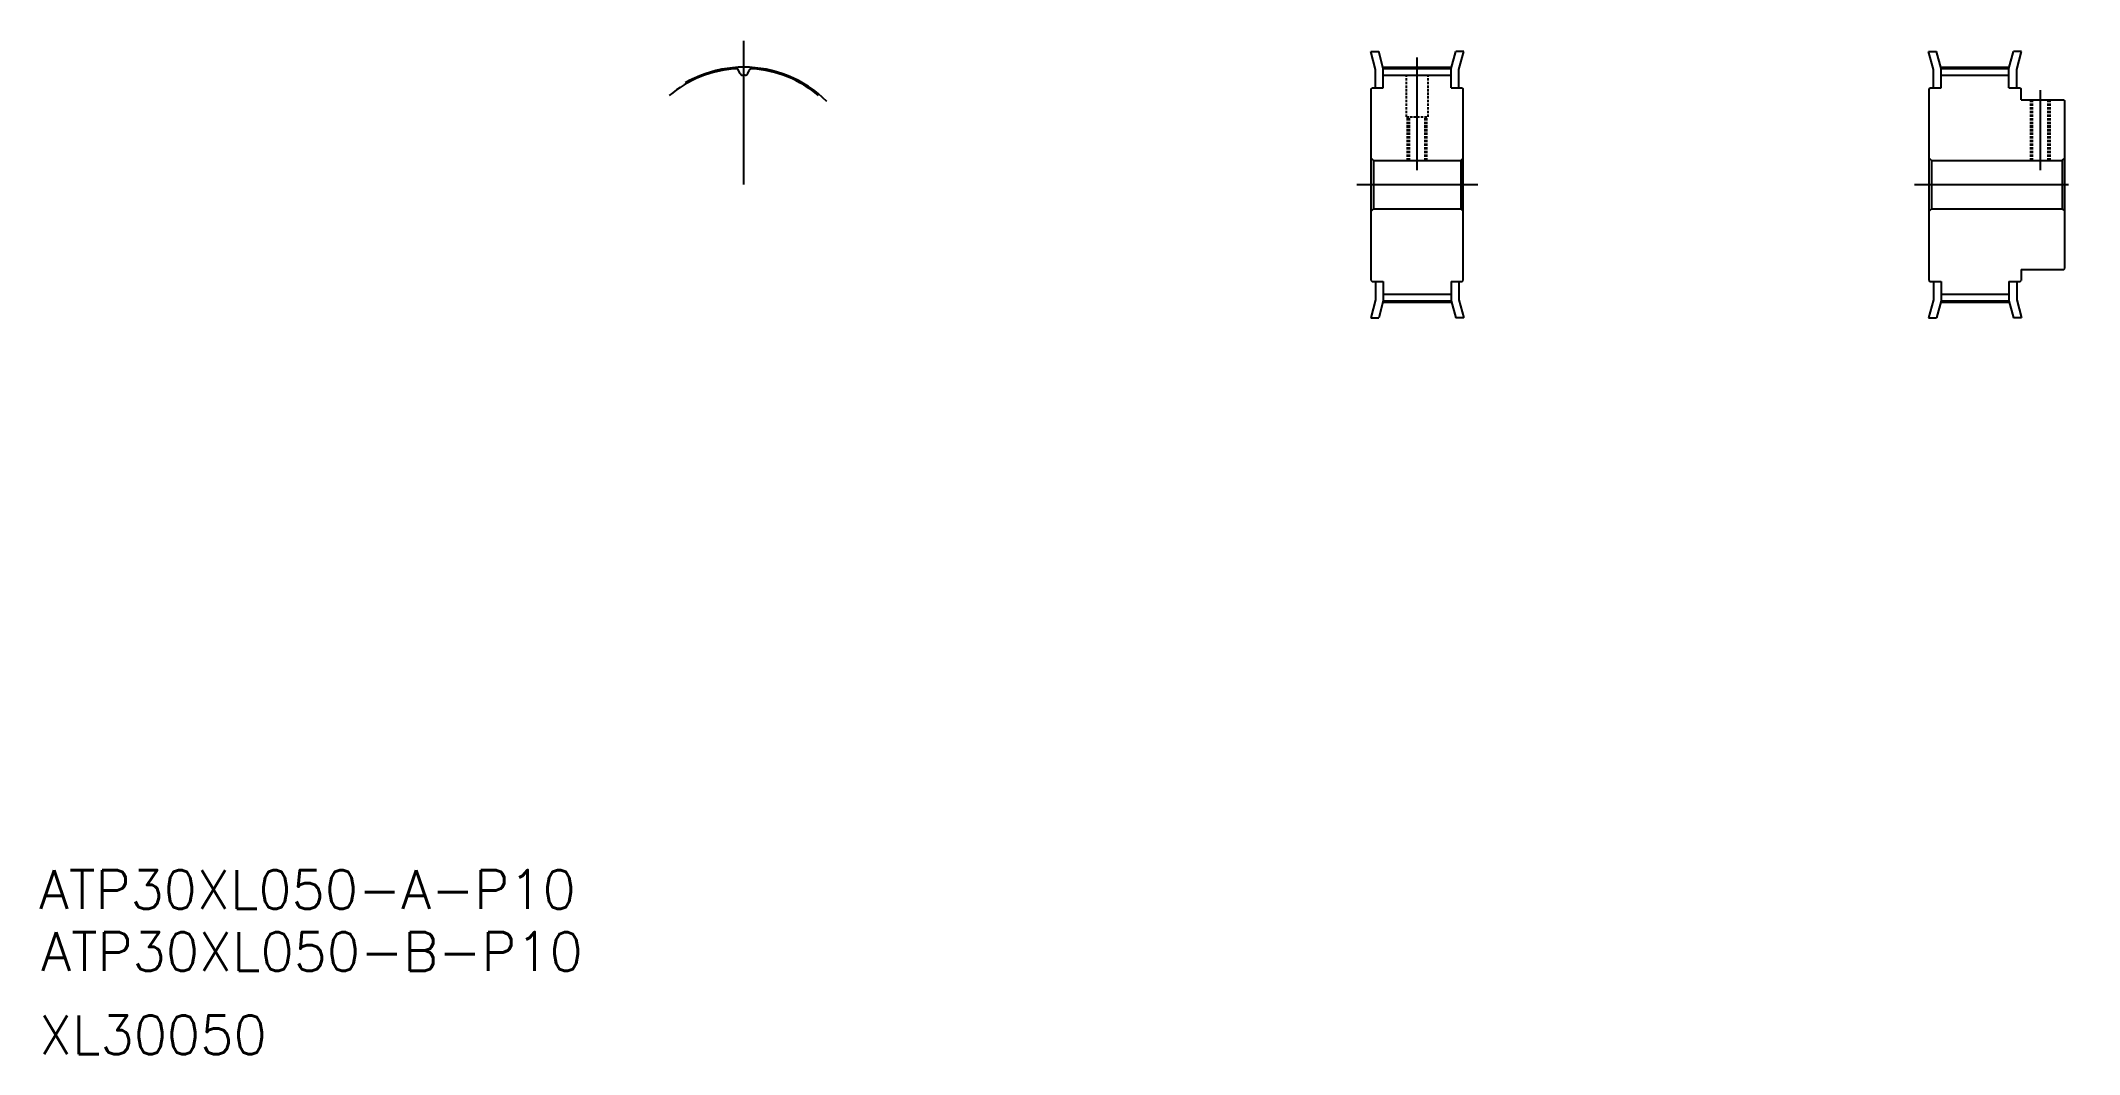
# Model space of a CAD drawing. Extents: x -149 to 272, y -88 to 122.
import ezdxf

# ---------------------------------------------------------------- set-up
doc = ezdxf.new("R2010")
doc.units = 0
doc.linetypes.add('CENTER', pattern=[50.8, 31.75, -6.35, 6.35, -6.35])
doc.linetypes.add('DASHED', pattern=[0.75, 0.5, -0.25])
doc.layers.get('0').update_dxf_attribs({"linetype": 'CONTINUOUS'})
doc.layers.add('CENTER', color=1, linetype='CENTER')
doc.styles.get("Standard").update_dxf_attribs({"font": 'txt', "bigfont": 'BIGFONT'})

msp = doc.modelspace()

# ---------------------------------------------------------------- linework, layer by layer
at = {"color": 7, "linetype": 'CONTINUOUS'}
for p, q in [((125.31, 119.33), (126.96, 119.33)), ((126.3, 115.62), (125.31, 119.33)), ((127.9, 115.83), (126.96, 119.33)), ((141.9, 115.83), (142.84, 119.33)), ((144.49, 119.33), (142.84, 119.33)), ((143.5, 115.62), (144.49, 119.33)), ((240.42, 119.33), (242.08, 119.33)), ((241.42, 115.62), (240.42, 119.33)), ((243.02, 115.83), (242.08, 119.33)), ((257.02, 115.83), (257.96, 119.33)), ((259.61, 119.33), (257.96, 119.33)), ((258.62, 115.62), (259.61, 119.33)), ((-4.86, 114.78), (-5.16, 115.42)), ((-3.26, 114.78), (-2.96, 115.42)), ((126.3, 111.83), (126.3, 115.62)), ((127.9, 115.83), (141.9, 115.83)), ((127.9, 111.83), (127.9, 115.83)), ((127.9, 114.43), (141.9, 114.43)), ((141.9, 111.83), (141.9, 115.83)), ((143.5, 111.83), (143.5, 115.62)), ((241.42, 111.83), (241.42, 115.62)), ((243.02, 115.83), (257.02, 115.83)), ((243.02, 111.83), (243.02, 115.83)), ((243.02, 114.43), (257.02, 114.43)), ((257.02, 111.83), (257.02, 115.83)), ((258.62, 111.83), (258.62, 115.62)), ((125.4, 111.63), (125.6, 111.83)), ((125.4, 72.03), (125.4, 111.63)), ((125.6, 111.83), (127.9, 111.83)), ((141.9, 111.83), (144.2, 111.83)), ((144.2, 111.83), (144.4, 111.63)), ((144.4, 72.03), (144.4, 111.63)), ((240.52, 111.63), (240.72, 111.83)), ((240.52, 72.03), (240.52, 111.63)), ((240.72, 111.83), (243.02, 111.83)), ((257.02, 111.83), (259.32, 111.83)), ((259.32, 111.83), (259.52, 111.63)), ((259.52, 109.33), (259.52, 111.63)), ((259.52, 109.33), (268.32, 109.33)), ((268.32, 109.33), (268.52, 109.13)), ((268.52, 74.53), (268.52, 109.13)), ((125.4, 97.33), (125.9, 96.83)), ((125.9, 96.83), (143.9, 96.83)), ((125.9, 96.83), (125.9, 86.83)), ((143.9, 96.83), (144.4, 97.33)), ((143.9, 96.83), (143.9, 86.83)), ((240.52, 97.33), (241.02, 96.83)), ((241.02, 96.83), (268.02, 96.83)), ((241.02, 96.83), (241.02, 86.83)), ((268.02, 96.83), (268.52, 97.33)), ((268.02, 96.83), (268.02, 86.83)), ((125.9, 86.83), (125.4, 86.33)), ((125.9, 86.83), (143.9, 86.83)), ((143.9, 86.83), (144.4, 86.33)), ((241.02, 86.83), (240.52, 86.33)), ((241.02, 86.83), (268.02, 86.83)), ((268.02, 86.83), (268.52, 86.33)), ((125.4, 72.03), (125.6, 71.83)), ((125.6, 71.83), (127.9, 71.83)), ((126.3, 71.83), (126.3, 68.04)), ((127.9, 71.83), (127.9, 67.83)), ((141.9, 71.83), (141.9, 67.83)), ((141.9, 71.83), (144.2, 71.83)), ((143.5, 71.83), (143.5, 68.04)), ((144.2, 71.83), (144.4, 72.03)), ((240.52, 72.03), (240.72, 71.83)), ((240.72, 71.83), (243.02, 71.83)), ((241.42, 71.83), (241.42, 68.04)), ((243.02, 71.83), (243.02, 67.83)), ((257.02, 71.83), (257.02, 67.83)), ((257.02, 71.83), (259.32, 71.83)), ((258.62, 71.83), (258.62, 68.04)), ((259.32, 71.83), (259.52, 72.03)), ((259.52, 74.33), (268.32, 74.33)), ((259.52, 74.33), (259.52, 72.03)), ((268.32, 74.33), (268.52, 74.53)), ((126.3, 68.04), (125.31, 64.33)), ((127.9, 67.83), (126.96, 64.33)), ((127.9, 69.23), (141.9, 69.23)), ((127.9, 67.83), (141.9, 67.83)), ((141.9, 67.83), (142.84, 64.33)), ((143.5, 68.04), (144.49, 64.33)), ((241.42, 68.04), (240.42, 64.33)), ((243.02, 67.83), (242.08, 64.33)), ((243.02, 69.23), (257.02, 69.23)), ((243.02, 67.83), (257.02, 67.83)), ((257.02, 67.83), (257.96, 64.33)), ((258.62, 68.04), (259.61, 64.33)), ((125.31, 64.33), (126.96, 64.33)), ((144.49, 64.33), (142.84, 64.33)), ((240.42, 64.33), (242.08, 64.33)), ((259.61, 64.33), (257.96, 64.33))]:
    msp.add_line(p, q, dxfattribs=at)
at = {"color": 3, "linetype": 'DASHED'}
for p, q in [((132.65, 105.83), (132.65, 114.43)), ((137.15, 105.83), (137.15, 114.43)), ((132.65, 105.83), (137.15, 105.83)), ((132.9, 96.83), (132.9, 105.83)), ((133.28, 96.83), (133.28, 105.83)), ((136.52, 96.83), (136.52, 105.83)), ((136.9, 96.83), (136.9, 105.83)), ((261.52, 96.83), (261.52, 109.33)), ((261.9, 96.83), (261.9, 109.33)), ((265.14, 96.83), (265.14, 109.33)), ((265.52, 96.83), (265.52, 109.33))]:
    msp.add_line(p, q, dxfattribs=at)
at = {"color": 7, "linetype": 'CONTINUOUS'}
for centre, radius, start, end in [((-4.06, 91.83), 24, 94.0533, 130), ((-5.71, 115.16), 0.61, 25, 94.0533), ((-4.31, 115.04), 0.61, 205, 270.617), ((-4.06, 91.83), 22.6, 89.383, 90.617), ((-3.81, 115.04), 0.61, 269.383, 335), ((-2.41, 115.16), 0.61, 85.9467, 155), ((-4.06, 91.83), 24, 50, 85.9467)]:
    msp.add_arc(centre, radius, start, end, dxfattribs=at)
at = {"layer": 'CENTER', "color": 1, "linetype": 'CENTER'}
for p, q in [((-4.06, 91.83), (-4.06, 121.53)), ((134.9, 94.83), (134.9, 118.09)), ((127.78, 116.09), (142.02, 116.09)), ((242.9, 116.09), (257.14, 116.09)), ((263.52, 94.83), (263.52, 111.33)), ((122.4, 91.83), (147.4, 91.83)), ((237.52, 91.83), (271.52, 91.83)), ((127.78, 67.58), (142.02, 67.58)), ((242.9, 67.58), (257.14, 67.58))]:
    msp.add_line(p, q, dxfattribs=at)
msp.add_arc((-4.06, 91.83), 24.25, 45, 135, dxfattribs=at)

# ---------------------------------------------------------------- texts
at = {"color": 7, "linetype": 'CONTINUOUS'}
for s, p in [('ATP30XL050-A-P10', (-149.52, -57.67)), ('ATP30XL050-B-P10', (-149.09, -70.47)), ('XL30050', (-149.52, -87.67))]:
    msp.add_text(s, height=8, dxfattribs=at).set_placement(p)

doc.saveas('drawing.dxf')
